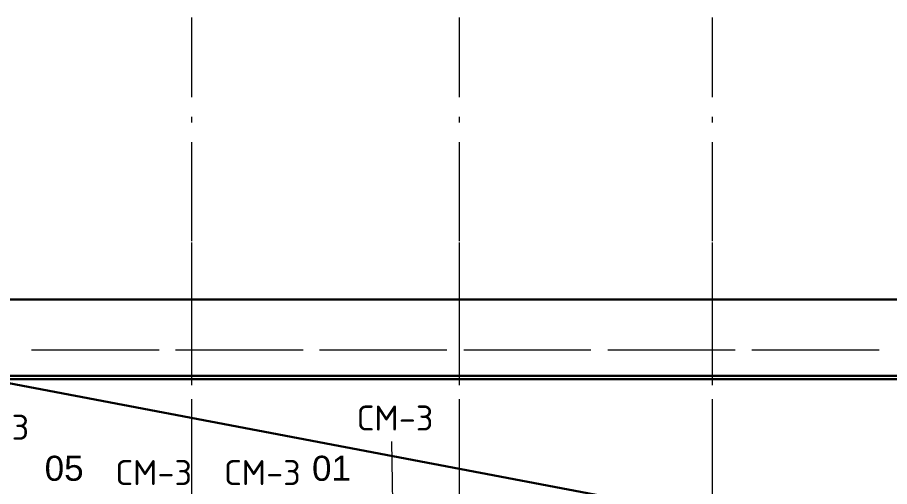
# Model space of a CAD drawing. Header units: millimetres. Extents: x -84737 to 172119, y -43083 to 59399.
# Drawn here: x 125243 to 134040, y 54668 to 59399 of the extents above; entities that cross this region are included whole.
import ezdxf

# ---------------------------------------------------------------- set-up
doc = ezdxf.new("R2010")
doc.units = ezdxf.units.MM
doc.layers.add('PDF _Геометрия', color=7, linetype='Continuous')
doc.layers.add('PDF _Текст', color=7, linetype='Continuous')
doc.styles.add('PDF GOSTCommon', font='arial.ttf')
doc.styles.add('PDF ISOCPEUR', font='isocpeur.ttf')

msp = doc.modelspace()

# ---------------------------------------------------------------- linework, layer by layer
at = {"layer": 'PDF _Геометрия', "lineweight": 9}
for points in [[(127002.3, 58594.3), (127002.3, 59398.6)], [(129703, 58594.3), (129703, 59398.6)], [(132255.5, 58594.3), (132255.5, 59398.6)], [(127002.3, 58340.3), (127002.3, 58395.3)], [(129703, 58340.3), (129703, 58395.3)], [(132255.5, 58340.3), (132255.5, 58395.3)], [(127002.3, 57142.3), (127002.3, 58141.3)], [(129703, 57142.3), (129703, 58141.3)], [(132255.5, 57142.3), (132255.5, 58141.3)], [(127002.3, 56003.6), (127002.3, 57129.6)], [(129703, 56003.6), (129703, 57129.6)], [(132255.5, 56003.6), (132255.5, 57129.6)], [(127002.3, 56888.4), (127002.3, 56943.4)], [(129703, 56888.4), (129703, 56943.4)], [(132255.5, 56888.4), (132255.5, 56943.4)], [(127002.3, 55690.4), (127002.3, 56689.4)], [(129703, 55690.4), (129703, 56689.4)], [(132255.5, 55690.4), (132255.5, 56689.4)], [(125385.3, 56046), (126384.3, 56046)], [(125419.1, 56046), (125469.9, 56046)], [(125668.9, 56046), (126672.1, 56046)], [(126583.2, 56046), (126638.2, 56046)], [(126837.2, 56046), (127836.2, 56046)], [(126871.1, 56046), (126921.9, 56046)], [(127125, 56046), (128124, 56046)], [(128039.4, 56046), (128090.2, 56046)], [(128289.1, 56046), (129292.4, 56046)], [(128323, 56046), (128378, 56046)], [(128577, 56046), (129576, 56046)], [(129491.3, 56046), (129542.1, 56046)], [(129745.3, 56046), (130744.3, 56046)], [(129774.9, 56046), (129830, 56046)], [(130028.9, 56046), (131027.9, 56046)], [(130943.3, 56046), (130998.3, 56046)], [(131197.2, 56046), (132196.2, 56046)], [(131231.1, 56046), (131281.9, 56046)], [(131480.9, 56046), (132484.1, 56046)], [(132395.2, 56046), (132450.2, 56046)], [(132649.2, 56046), (133648.2, 56046)], [(132683, 56046), (132733.8, 56046)], [(132937, 56046), (133936, 56046)], [(133851.4, 56046), (133902.2, 56046)], [(127002.3, 55753.9), (127002.3, 55804.7)], [(129703, 55753.9), (129703, 55804.7)], [(132255.5, 55753.9), (132255.5, 55804.7)], [(127002.3, 54551.7), (127002.3, 55550.7)], [(129703, 54551.7), (129703, 55550.7)], [(132255.5, 54551.7), (132255.5, 55550.7)], [(127002.3, 55436.4), (127002.3, 55487.2)], [(129703, 55436.4), (129703, 55487.2)], [(132255.5, 55436.4), (132255.5, 55487.2)], [(127002.3, 54234.2), (127002.3, 55237.5)], [(129703, 54234.2), (129703, 55237.5)], [(132255.5, 54234.2), (132255.5, 55237.5)], [(129017.2, 55123.2), (129034.2, 54094.5), (128953.7, 54175)]]:
    msp.add_lwpolyline(points, dxfattribs=at)
at = {"layer": 'PDF _Геометрия', "lineweight": 30}
for points in [[(137695, 39676.8), (137695, 39655.6), (137669.6, 39655.6), (137356.3, 39655.6), (137356.3, 40557.2), (137669.6, 40557.2), (137695, 40557.2), (137695, 40536.1), (137699.2, 40536.1), (144014.9, 40536.1), (143985.3, 40565.7), (143240.3, 41310.7), (143985.3, 40565.7), (144014.9, 40536.1), (144014.9, 56553.9), (143985.3, 56524.3), (143240.3, 55783.5), (143985.3, 56524.3), (144014.9, 56553.9), (123793.6, 56553.9), (123823.3, 56524.3), (124568.3, 55783.5)], [(124597.9, 55749.7), (124568.3, 55783.5), (143240.3, 55783.5), (143210.7, 55749.7), (124597.9, 55749.7), (124597.9, 54437.4)]]:
    msp.add_lwpolyline(points, dxfattribs=at)
msp.add_lwpolyline([(124940.8, 55749.7), (132158.1, 54378.2)], close=True, dxfattribs=at)

# ---------------------------------------------------------------- texts
at = {"layer": 'PDF _Текст', "attachment_point": 4}
for s, insert, char_height, style in [('СМ-3', (128671.9, 55359.1), 252.37, 'PDF ISOCPEUR'), ('СМ-3', (124595.3, 55266), 252.37, 'PDF ISOCPEUR'), ('05', (125518.1, 54850.6), 252.47, 'PDF GOSTCommon'), ('01', (128214.7, 54850.6), 252.47, 'PDF GOSTCommon'), ('СМ-3', (126237.8, 54808.8), 252.37, 'PDF ISOCPEUR'), ('СМ-3', (127334.2, 54808.8), 252.37, 'PDF ISOCPEUR')]:
    msp.add_mtext(s, dxfattribs=dict(at, insert=insert, char_height=char_height, style=style))

doc.saveas('drawing.dxf')
